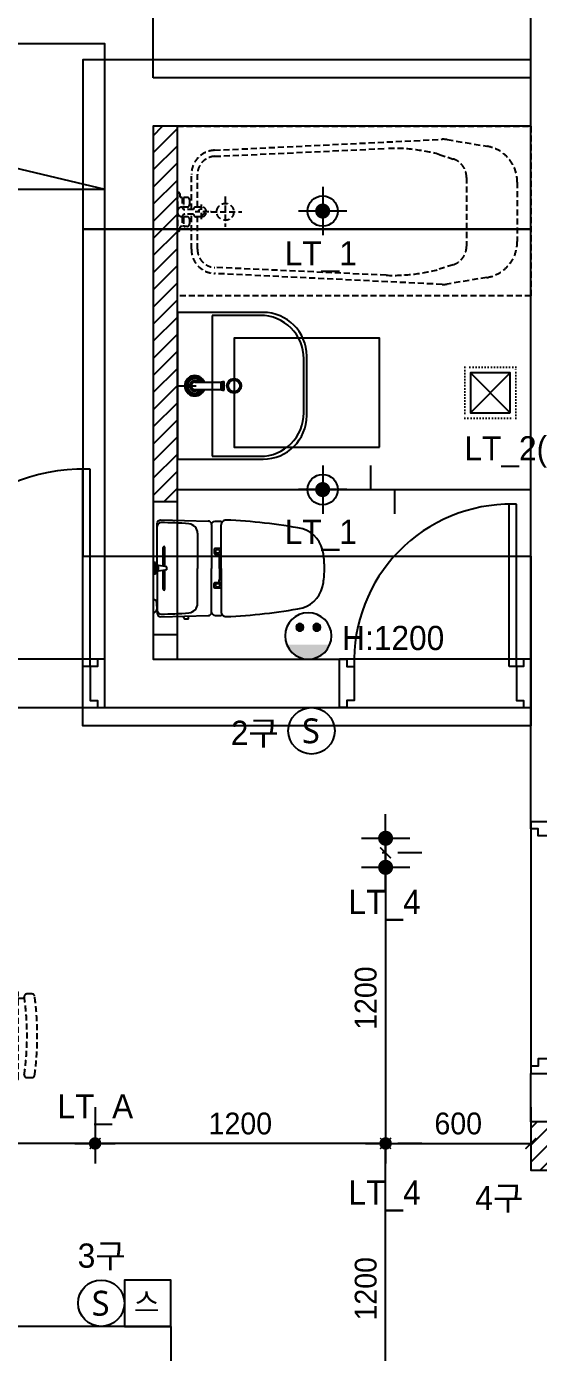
# Model space of a CAD drawing. Header units: inches. Extents: x 69359 to 144970, y -4972 to 56514.
# Drawn here: x 105525 to 107640, y 29108 to 34583 of the extents above; entities that cross this region are included whole.
import ezdxf
from ezdxf.enums import TextEntityAlignment as Align

# ---------------------------------------------------------------- set-up
doc = ezdxf.new("R2010")
doc.units = ezdxf.units.IN
doc.header["$LTSCALE"] = 50
doc.header["$MEASUREMENT"] = 0
for name, pattern in [('DASHED', [0.75, 0.5, -0.25]), ('DOT', [0.25, 0, -0.25]), ('HIDDEN', [0.375, 0.25, -0.125])]:
    doc.linetypes.add(name, pattern=pattern)
for name, color, linetype in [('02-WAL', 2, 'Continuous'), ('03-WAL NEW', 3, 'Continuous'), ('06-FUR', 6, 'Continuous'), ('06-LIGHT', 4, 'Continuous'), ('07-DIM', 5, 'Continuous'), ('07-DIM WAL', 5, 'Continuous'), ('3.기호.계단선', 30, 'Continuous'), ('CO-BATH', 6, 'Continuous'), ('fin', 5, 'Continuous'), ('FUR', 8, 'DASHED'), ('HL', 6, 'HIDDEN'), ('RC-LIGHT', 7, 'Continuous'), ('도면층4', 4, 'Continuous'), ('도면층5', 5, 'Continuous'), ('설비', 7, 'Continuous')]:
    doc.layers.add(name, color=color, linetype=linetype)
doc.styles.get("Standard").update_dxf_attribs({"font": 'txt.shx', "bigfont": 'whgtxt.shx'})
doc.styles.add('YOURNAME', font='HY울릉도M.TTF')
doc.styles.add('코레일둥고', font='Korail_Round_Gothic_Medium.ttf')
doc.dimstyles.new('YOURNAME-50', dxfattribs={"dimscale": 50, "dimtxt": 1.8, "dimasz": 0.9, "dimexe": 1, "dimexo": 3, "dimgap": 0.7, "dimtad": 1, "dimdec": 0, "dimzin": 0, "dimdsep": 46, "dimtxsty": 'YOURNAME', "dimblk": 'ARCHTICK', "dimcen": 0, "dimclrd": 1, "dimclre": 1, "dimclrt": 7, "dimadec": 0, "dimazin": 0, "dimtfac": 1, "dimtdec": 0, "dimtix": 1, "dimtmove": 2, "dimatfit": 3, "dimldrblk": 'ARCHTICK', "dimfxl": 1, "dimtolj": 1, "dimtzin": 0, "dimarcsym": 0})

# ---------------------------------------------------------------- blocks, each defined once
blk = doc.blocks.new('flll')
at = {"layer": '02-WAL'}
for p, q in [((122772.3, 33643.2), (122772.3, 33983.2)), ((124332.3, 33643.2), (124332.3, 33983.2)), ((122572.3, 33783.2), (120050.3, 33783.2)), ((122572.3, 31043.2), (122572.3, 33783.2)), ((124332.3, 33643.2), (122772.3, 33643.2)), ((124332.3, 33443.2), (122772.3, 33443.2)), ((122772.3, 33443.2), (122772.3, 31243.2)), ((124332.3, 30573.2), (124332.3, 33443.2)), ((122772.3, 31243.2), (123542.3, 31243.2)), ((123542.3, 31043.2), (123542.3, 31243.2)), ((122572.3, 31043.2), (123542.3, 31043.2)), ((124332.3, 30573.2), (124532.3, 30573.2)), ((122845.3, 28488.2), (118430.3, 28488.2)), ((122845.3, 28488.2), (122845.3, 28318.2))]:
    blk.add_line(p, q, dxfattribs=at)
for points in [[(124332.3, 29533.2), (127932.3, 29533.2), (127932.3, 30070.7)], [(127810.3, 28418.2), (127810.3, 29333.2), (124332.3, 29333.2), (124332.3, 29533.2)]]:
    blk.add_lwpolyline(points, dxfattribs=at)
at = {"layer": '도면층4'}
for p, q in [((122482.3, 31213.2), (122482.3, 32028.2)), ((122512.3, 32028.2), (122482.3, 32028.2)), ((122512.3, 31213.2), (122512.3, 32028.2)), ((124242.3, 31213.2), (124242.3, 31883.2)), ((124272.3, 31883.2), (124242.3, 31883.2)), ((124272.3, 31213.2), (124272.3, 31883.2)), ((122572.3, 31243.2), (121637.3, 31243.2)), ((122512.3, 31213.2), (122482.3, 31213.2)), ((124332.3, 31243.2), (123542.3, 31243.2)), ((124272.3, 31213.2), (124242.3, 31213.2)), ((121637.3, 31043.2), (122572.3, 31043.2)), ((123542.3, 31043.2), (124332.3, 31043.2)), ((124332.3, 30573.2), (124332.3, 29533.2))]:
    blk.add_line(p, q, dxfattribs=at)
for points in [[(122572.3, 31243.2), (122542.3, 31243.2), (122542.3, 31213.2), (122512.3, 31213.2), (122512.3, 31073.2), (122542.3, 31073.2), (122542.3, 31043.2), (122572.3, 31043.2), (122572.3, 31243.2)], [(123542.3, 31243.2), (123572.3, 31243.2), (123572.3, 31213.2), (123602.3, 31213.2), (123602.3, 31073.2), (123572.3, 31073.2), (123572.3, 31043.2), (123542.3, 31043.2), (123542.3, 31243.2)], [(124332.3, 31243.2), (124302.3, 31243.2), (124302.3, 31213.2), (124272.3, 31213.2), (124272.3, 31073.2), (124302.3, 31073.2), (124302.3, 31043.2), (124332.3, 31043.2), (124332.3, 31243.2)], [(124532.3, 30573.2), (124532.3, 30543.2), (124502.3, 30543.2), (124502.3, 30513.2), (124362.3, 30513.2), (124362.3, 30543.2), (124332.3, 30543.2), (124332.3, 30573.2), (124532.3, 30573.2)], [(124532.3, 29533.2), (124532.3, 29563.2), (124502.3, 29563.2), (124502.3, 29593.2), (124362.3, 29593.2), (124362.3, 29563.2), (124332.3, 29563.2), (124332.3, 29533.2), (124532.3, 29533.2)]]:
    blk.add_lwpolyline(points, dxfattribs=at)
at = {"layer": '도면층5'}
for centre, radius, start, end in [((122489.9, 31235.3), 792.9, 89.4505, 181.5988), ((124249.9, 31235.3), 648, 89.3276, 181.9513)]:
    blk.add_arc(centre, radius, start, end, dxfattribs=at)
blk = doc.blocks.new('ggetg')
at = {"layer": 'FUR'}
blk.add_line((-181607.8, -178117.2), (-181607.8, -178142.9), dxfattribs=at)
for points in [[(-181587.3, -178117.2, 0.399285), (-181577.3, -178107.8), (-181561, -177790.3, 0.429301), (-181620.9, -177727.2), (-181904.6, -177727.2, 0.429301), (-181964.5, -177790.3), (-181948.2, -178107.8, 0.399285), (-181938.3, -178117.2)], [(-181923.9, -178142, 0.455835), (-181935.3, -178151.9), (-181935.3, -178174.5, 0.37479), (-181926.7, -178184.4, 0.068331), (-181598.8, -178184.4, 0.37479), (-181590.2, -178174.5), (-181590.2, -178151.9, 0.455835), (-181601.6, -178142, -0.070108)]]:
    blk.add_lwpolyline(points, format="xyb", close=True, dxfattribs=at)
blk = doc.blocks.new('fffer')
at = {"layer": '03-WAL NEW'}
h = blk.add_hatch(dxfattribs=at)
h.set_pattern_fill('_USER', color=8, scale=50, angle=45, pattern_type=0)
h.set_pattern_definition([(45, (21500, -4e-12), (-35.35534, 35.35534), [])])
h.paths.add_polyline_path([(106148.3, 34170.5), (106048.3, 34170.5), (106048.3, 32620.5), (106148.3, 32620.5)])
h = blk.add_hatch(dxfattribs=at)
h.set_pattern_fill('_USER', color=8, scale=50, angle=45, pattern_type=0)
h.set_pattern_definition([(45, (21500, 0), (-35.35534, 35.35534), [])])
h.paths.add_polyline_path([(108847.3, 29960.5), (109847.3, 29960.5), (109847.3, 29860.5), (111086.3, 29860.5), (111086.3, 30060.5), (107608.3, 30060.5), (107608.3, 29860.5), (108847.3, 29860.5)])
at = {"color": 8}
blk.add_line((106148.3, 33099.1), (106226.3, 33099.1), dxfattribs=at)
at = {"layer": '03-WAL NEW'}
for p, q in [((106148.3, 32670.5), (107608.3, 32670.5)), ((106148.3, 32620.5), (106048.3, 32620.5)), ((106148.3, 32070.5), (106048.3, 32070.5))]:
    blk.add_line(p, q, dxfattribs=at)
blk.add_lwpolyline([(106148.3, 34170.5), (106048.3, 34170.5), (106048.3, 31970.5), (106148.3, 31970.5)], close=True, dxfattribs=at)
for points in [[(106945.5, 32770.5), (106945.5, 32670.5), (107045.5, 32670.5), (107045.5, 32570.5)], [(107608.3, 30060.5), (107608.3, 29860.5), (111086.3, 29860.5), (111086.3, 30060.5), (107608.3, 30060.5)]]:
    blk.add_lwpolyline(points, dxfattribs=at)
at = {"layer": '06-FUR', "color": 8}
blk.add_lwpolyline([(103326.3, 34510.5), (103326.3, 33910.5), (105848.3, 33910.5), (105848.3, 34510.5), (103326.3, 34510.5), (105848.3, 33910.5)], dxfattribs=at)
at = {"layer": 'CO-BATH', "color": 8}
for p, q in [((106502.3, 33402.1), (106148.3, 33402.1)), ((106148.3, 33402.1), (106148.3, 32796.1)), ((106490.3, 33390.1), (106292.3, 33390.1)), ((106292.3, 33390.1), (106292.3, 32808.1)), ((106670.3, 32988.1), (106670.3, 33210.1)), ((106682.3, 32976.1), (106682.3, 33222.1)), ((106220.3, 33114.1), (106328.9, 33114.1)), ((106220.3, 33084.1), (106328.9, 33084.1)), ((106328.9, 33115.3), (106334.9, 33115.3)), ((106328.9, 33082.9), (106328.9, 33115.3)), ((106328.9, 33082.9), (106334.9, 33082.9)), ((106334.9, 33116.5), (106340.9, 33116.5)), ((106334.9, 33081.7), (106334.9, 33116.5)), ((106334.9, 33081.7), (106340.9, 33081.7)), ((106340.9, 33081.7), (106340.9, 33116.5)), ((106148.3, 32796.1), (106502.3, 32796.1)), ((106292.3, 32808.1), (106490.3, 32808.1))]:
    blk.add_line(p, q, dxfattribs=at)
for radius in [30, 24]:
    blk.add_circle((106382.3, 33099.1), radius, dxfattribs=at)
for centre, radius, start, end in [((106502.3, 33222.1), 180, 0, 90), ((106490.3, 33210.1), 180, 0, 90), ((106220.3, 33099.1), 42, 20.9248, 339.0751), ((106220.3, 33099.1), 36, 24.6243, 335.3757), ((106220.3, 33099.1), 30, 30, 330), ((106220.3, 33099.1), 21.6, 43.9829, 316.017), ((106220.3, 33099.1), 15, 90, 270), ((106490.3, 32988.1), 180, 270, 0), ((106502.3, 32976.1), 180, 270, 0)]:
    blk.add_arc(centre, radius, start, end, dxfattribs=at)
at = {"layer": 'fin', "color": 8}
for p, q in [((106289.7, 32525.9), (106289.7, 32345.5)), ((106328.9, 32345.5), (106328.9, 32524.8)), ((106064.7, 32353.5), (106064.7, 32518.1)), ((106231.9, 32490.8), (106231.9, 32345.5)), ((106064.7, 32337.6), (106064.7, 32172.9)), ((106231.9, 32200.3), (106231.9, 32345.5)), ((106289.7, 32165.2), (106289.7, 32345.5)), ((106328.9, 32345.5), (106328.9, 32166.3)), ((106063.3, 32189.8), (106063.3, 32202.3)), ((106063.3, 32189.8), (106063.3, 32177.3))]:
    blk.add_line(p, q, dxfattribs=at)
for points in [[(106064.7, 32518.1), (106064.7, 32530.5, -0.421209), (106080, 32545.5), (106275, 32540.9, -0.001659)], [(106289.7, 32525.9, -0.371724), (106304.4, 32540.3, -0.003515), (106335.3, 32539.5, -0.320541)], [(106064.7, 32172.9), (106064.7, 32160.5, 0.421209), (106080, 32145.5), (106275, 32150.2, 0.001659)], [(106289.7, 32165.2, 0.371724), (106304.4, 32150.8, 0.003515), (106335.3, 32151.6, 0.320541)]]:
    blk.add_lwpolyline(points, format="xyb", dxfattribs=at)
for centre, radius, start, end in [((106080.7, 32518.1), 16, 90.6884, 180), ((106092.5, 31534.2), 1000, 84.0563, 90.6884), ((106191.9, 32489), 40, 2.4871, 84.0563), ((106274.7, 32525.9), 15, 0, 88.6349), ((106348.9, 32524.8), 20, 87.6667, 180), ((106259.9, 30340.7), 2205.9, 79.3919, 87.6667), ((106626.6, 32389.8), 125.5, 6.5759, 71.7036), ((106349.7, 32345.5), 405.9, 0, 8.3007), ((106349.7, 32345.5), 405.9, 351.6993, 0), ((106626.6, 32301.3), 125.5, 288.2964, 353.4241), ((106048.3, 32202.3), 15, 0, 90), ((106191.9, 32202), 40, 275.9437, 357.5129), ((106048.3, 32177.3), 15, 270, 0), ((106080.7, 32172.9), 16, 180, 269.3116), ((106092.5, 33156.9), 1000, 269.3116, 275.9437), ((106274.7, 32165.2), 15, 271.3651, 0), ((106348.9, 32166.3), 20, 180, 272.3333), ((106259.9, 34350.3), 2205.9, 272.3333, 280.6081)]:
    blk.add_arc(centre, radius, start, end, dxfattribs=at)
at = {"layer": 'FUR'}
for p, q in [((106153.3, 33897.3), (106148.3, 33897.3)), ((106148.3, 33897.3), (106148.3, 33737.3)), ((106158.3, 33892.3), (106158.3, 33882.3)), ((106168.3, 33877.3), (106163.3, 33877.3)), ((106168.3, 33877.3), (106168.3, 33837.3)), ((106173.3, 33872.3), (106173.3, 33842.3)), ((106188.3, 33877.3), (106178.3, 33877.3)), ((106188.3, 33837.3), (106178.3, 33837.3)), ((106198.3, 33867.3), (106198.3, 33847.3)), ((106248.3, 33837.3), (106224.2, 33837.3)), ((106248.3, 33787.8), (106248.3, 33848.3)), ((106345.9, 33881.4), (106345.9, 33755.8)), ((106168.3, 33797.3), (106168.3, 33757.3)), ((106173.3, 33792.3), (106173.3, 33762.3)), ((106215.2, 33827.3), (106178.3, 33827.3)), ((106215.2, 33807.3), (106178.3, 33807.3)), ((106188.3, 33797.3), (106178.3, 33797.3)), ((106198.3, 33787.3), (106198.3, 33767.3)), ((106215.2, 33828.3), (106215.2, 33827.3)), ((106215.2, 33807.3), (106215.2, 33807.3)), ((106278.3, 33817.3), (106221, 33817.3)), ((106248.3, 33797.3), (106225.2, 33797.3)), ((106268.3, 33817.3), (106268.3, 33817.3)), ((106287.5, 33817.3), (106284.8, 33817.3)), ((106287.5, 33817.3), (106413.8, 33817.3)), ((106153.3, 33737.3), (106148.3, 33737.3)), ((106158.3, 33752.3), (106158.3, 33742.3)), ((106168.3, 33757.3), (106163.3, 33757.3)), ((106188.3, 33757.3), (106178.3, 33757.3))]:
    blk.add_line(p, q, dxfattribs=at)
blk.add_lwpolyline([(106148.3, 34170.5), (107608.3, 34170.5), (107608.3, 33470.5), (106148.3, 33470.5), (106148.3, 34170.5)], dxfattribs=at)
for points in [[(106205.9, 33827.3), (106205.9, 33971.7, -0.400971), (106301.4, 34071.6), (107241.6, 34116.8, -0.052692), (107262.6, 34115.5), (107426.8, 34088.2, -0.366629), (107552.2, 33940.2), (107552.2, 33694.3, -0.366629), (107426.8, 33546.4), (107262.6, 33519, -0.052692), (107241.6, 33517.8), (106301.4, 33562.9, -0.400971), (106205.9, 33662.8), (106205.9, 33807.3)], [(106230.9, 33837.3), (106230.9, 33971.7, -0.400971), (106302.5, 34046.6), (107010.9, 34079, -0.074752), (107230, 34054.4), (107287.7, 34035.4, -0.323797), (107342.7, 33959.4), (107342.7, 33675.2, -0.323797), (107287.7, 33599.2), (107230, 33580.2, -0.074752), (107010.9, 33555.6), (106302.5, 33587.9, -0.400971), (106230.9, 33662.8), (106230.9, 33797.3)]]:
    blk.add_lwpolyline(points, format="xyb", dxfattribs=at)
for centre, radius in [((106345.9, 33817.3), 35), ((106248.3, 33817.3), 12.9)]:
    blk.add_circle(centre, radius, dxfattribs=at)
for centre, radius, start, end in [((106153.3, 33892.3), 5, 0, 90), ((106168.3, 33817.3), 20, 90, 270), ((106163.3, 33882.3), 5, 180, 270), ((106178.3, 33837.3), 10, 180, 270), ((106178.3, 33872.3), 5, 90, 180), ((106178.3, 33842.3), 5, 180, 270), ((106188.3, 33867.3), 10, 0, 90), ((106188.3, 33847.3), 10, 270, 0), ((106224.2, 33828.3), 9, 90, 180), ((106248.3, 33817.3), 20, 0, 90), ((106178.3, 33797.3), 10, 90, 180), ((106178.3, 33792.3), 5, 90, 180), ((106188.3, 33787.3), 10, 0, 90), ((106225.2, 33807.3), 10, 180, 270), ((106248.3, 33817.3), 20, 270, 0), ((106153.3, 33742.3), 5, 270, 0), ((106163.3, 33752.3), 5, 90, 180), ((106178.3, 33762.3), 5, 180, 270), ((106188.3, 33767.3), 10, 270, 0)]:
    blk.add_arc(centre, radius, start, end, dxfattribs=at)
at = {"layer": 'HL', "color": 8, "linetype": 'Continuous'}
for p, q in [((106089.3, 32354), (106089.3, 32432)), ((106096.3, 32353), (106096.3, 32432)), ((106058.3, 32369.5), (106048.3, 32369.5)), ((106058.3, 32321.5), (106058.3, 32369.5)), ((106063, 32352.5), (106058.3, 32357.9)), ((106070, 32356.9), (106063, 32352.5)), ((106104.4, 32351.5), (106070, 32356.9)), ((106070, 32334.2), (106070, 32356.9)), ((106321.9, 32345.5), (106321.9, 32391.9)), ((106058.3, 32321.5), (106048.3, 32321.5)), ((106063, 32338.6), (106058.3, 32333.2)), ((106063, 32338.6), (106063, 32352.5)), ((106070, 32334.2), (106063, 32338.6)), ((106104.4, 32339.5), (106070, 32334.2)), ((106089.3, 32259), (106089.3, 32337)), ((106096.3, 32259), (106096.3, 32338.1)), ((106104.4, 32339.5), (106104.4, 32351.5)), ((106321.9, 32345.5), (106321.9, 32299.2)), ((106174.6, 32140.6), (106174.6, 32147.8)), ((106178.6, 32136.6), (106190.8, 32136.6)), ((106194.8, 32140.6), (106194.8, 32148.3))]:
    blk.add_line(p, q, dxfattribs=at)
for points in [[(106328.9, 32428.1), (106304.7, 32428.1, 0.414214), (106300.7, 32424.1), (106300.7, 32407.6, 0.414214), (106304.7, 32403.6), (106320.3, 32403.6), (106328.9, 32403.6)], [(106320.3, 32403.6), (106320.3, 32393.9, 0.414214), (106322.3, 32391.9), (106328.9, 32391.9)], [(106328.9, 32263), (106304.7, 32263, -0.414214), (106300.7, 32267), (106300.7, 32283.4, -0.414214), (106304.7, 32287.4), (106320.3, 32287.4), (106328.9, 32287.4)], [(106320.3, 32287.4), (106320.3, 32297.2, -0.414214), (106322.3, 32299.2), (106328.9, 32299.2)]]:
    blk.add_lwpolyline(points, format="xyb", dxfattribs=at)
for centre in [(106314.7, 32415.5), (106314.7, 32275.5)]:
    blk.add_circle(centre, 8, dxfattribs=at)
for centre, radius, start, end in [((106092.8, 32432), 3.5, 0, 180), ((106092.8, 32259), 3.5, 180, 0), ((106178.6, 32140.6), 4, 180, 270), ((106190.8, 32140.6), 4, 270, 0)]:
    blk.add_arc(centre, radius, start, end, dxfattribs=at)
at = {"color": 8}
blk.add_blockref('flll', (-16724, 727.3), dxfattribs=at)
at = {"layer": 'FUR', "rotation": 89.99999999999999}
blk.add_blockref('ggetg', (-72626, 212178.3), dxfattribs=at)
blk = doc.blocks.new('hallogen')
h = blk.add_hatch(color=256)
h.dxf.hatch_style = 1
edge = h.paths.add_edge_path()
edge.add_arc((48591.7, 60854.3), 31.2, 0, 360, ccw=False)
at = {"color": 1, "linetype": 'Continuous'}
for p, q in [((48591.7, 60954.3), (48591.7, 60754.3)), ((48691.7, 60854.3), (48491.7, 60854.3))]:
    blk.add_line(p, q, dxfattribs=at)
at = {"color": 4, "linetype": 'Continuous'}
blk.add_circle((48591.7, 60854.3), 62.5, dxfattribs=at)
blk = doc.blocks.new('2DLSCL')
h = blk.add_hatch(color=256)
h.dxf.hatch_style = 1
edge = h.paths.add_edge_path()
edge.add_arc((36127.3, 44397.2), 26, 0, 360, ccw=False)
h = blk.add_hatch(color=256)
h.dxf.hatch_style = 1
edge = h.paths.add_edge_path()
edge.add_arc((36227.3, 44397.2), 26, 0, 360, ccw=False)
at = {"color": 1, "linetype": 'Continuous'}
for p, q in [((36127.3, 44480.5), (36127.3, 44313.9)), ((36227.3, 44480.5), (36227.3, 44313.9)), ((36210.6, 44397.2), (36044, 44397.2)), ((36310.6, 44397.2), (36144, 44397.2))]:
    blk.add_line(p, q, dxfattribs=at)
blk.add_lwpolyline([(36127.3, 44397.2), (36227.3, 44397.2), (36177.3, 44397.2), (36177.3, 44408.9)], dxfattribs=at)
blk = doc.blocks.new('fffdad')
h = blk.add_hatch(color=256)
h.dxf.hatch_style = 1
edge = h.paths.add_edge_path()
edge.add_arc((39399.3, 38618.2), 26, 90, 450, ccw=False)
at = {"color": 1, "linetype": 'Continuous'}
for p, q in [((39399.3, 38701.6), (39399.3, 38534.9)), ((39316, 38618.2), (39482.6, 38618.2))]:
    blk.add_line(p, q, dxfattribs=at)
blk = doc.blocks.new('_ArchTick')
at = {"color": 0, "linetype": 'ByBlock', "const_width": 0.15}
blk.add_lwpolyline([(-0.5, -0.5), (0.5, 0.5)], dxfattribs=at)
blk = doc.blocks.new('*D112')
at = {"layer": '07-DIM', "color": 1, "lineweight": -2, "transparency": 16777216}
for p, q in [((107008.3, 28771), (107008.3, 29971)), ((107158.3, 29971), (107058.3, 29971)), ((107158.3, 28771), (107058.3, 28771))]:
    blk.add_line(p, q, dxfattribs=at)
at = {"layer": 'Defpoints', "color": 0, "transparency": 16777216}
for p in [(107008.3, 29971), (107008.3, 29971), (107008.3, 28771)]:
    blk.add_point(p, dxfattribs=at)
at = {"layer": '07-DIM', "color": 1, "lineweight": -2, "transparency": 16777216, "xscale": 45, "yscale": 45, "zscale": 45}
for p, rotation in [((107008.3, 29971), 90), ((107008.3, 28771), 270)]:
    blk.add_blockref('_ArchTick', p, dxfattribs=dict(at, rotation=rotation))
at = {"layer": '07-DIM', "color": 7, "transparency": 16777216, "insert": (106926.5, 29371), "char_height": 90, "attachment_point": 5, "rotation": 90, "style": 'YOURNAME'}
blk.add_mtext('\\A1;1200', dxfattribs=at)
blk = doc.blocks.new('*D113')
at = {"layer": '07-DIM', "color": 1, "lineweight": -2, "transparency": 16777216}
for p, q in [((107008.3, 31171), (107008.3, 29971)), ((107158.3, 31171), (107058.3, 31171)), ((107158.3, 29971), (107058.3, 29971))]:
    blk.add_line(p, q, dxfattribs=at)
at = {"layer": 'Defpoints', "color": 0, "transparency": 16777216}
for p in [(107008.3, 31171), (107008.3, 29971), (107008.3, 29971)]:
    blk.add_point(p, dxfattribs=at)
at = {"layer": '07-DIM', "color": 1, "lineweight": -2, "transparency": 16777216, "xscale": 45, "yscale": 45, "zscale": 45}
for p, rotation in [((107008.3, 31171), 90), ((107008.3, 29971), 270)]:
    blk.add_blockref('_ArchTick', p, dxfattribs=dict(at, rotation=rotation))
at = {"layer": '07-DIM', "color": 7, "transparency": 16777216, "insert": (106926.5, 30571), "char_height": 90, "attachment_point": 5, "rotation": 90, "style": 'YOURNAME'}
blk.add_mtext('\\A1;1200', dxfattribs=at)
blk = doc.blocks.new('*D115')
at = {"layer": '07-DIM', "color": 1, "lineweight": -2, "transparency": 16777216}
for p, q in [((105808.3, 30121), (105808.3, 30021)), ((107008.3, 29971), (105808.3, 29971)), ((107008.3, 29821), (107008.3, 29921))]:
    blk.add_line(p, q, dxfattribs=at)
at = {"layer": 'Defpoints', "color": 0, "transparency": 16777216}
for p in [(105808.3, 29971), (105808.3, 29971), (107008.3, 29971)]:
    blk.add_point(p, dxfattribs=at)
at = {"layer": '07-DIM', "color": 1, "lineweight": -2, "transparency": 16777216, "xscale": 45, "yscale": 45, "zscale": 45, "rotation": 180}
blk.add_blockref('_ArchTick', (105808.3, 29971), dxfattribs=at)
at = {"layer": '07-DIM', "color": 1, "lineweight": -2, "transparency": 16777216, "xscale": 45, "yscale": 45, "zscale": 45}
blk.add_blockref('_ArchTick', (107008.3, 29971), dxfattribs=at)
at = {"layer": '07-DIM', "color": 7, "transparency": 16777216, "insert": (106408.3, 30052.8), "char_height": 90, "attachment_point": 5, "style": 'YOURNAME'}
blk.add_mtext('\\A1;1200', dxfattribs=at)
blk = doc.blocks.new('*D116')
at = {"layer": '07-DIM', "color": 1, "lineweight": -2, "transparency": 16777216}
for p, q in [((104608.3, 30121), (104608.3, 30021)), ((105808.3, 30121), (105808.3, 30021)), ((105808.3, 29971), (104608.3, 29971))]:
    blk.add_line(p, q, dxfattribs=at)
at = {"layer": 'Defpoints', "color": 0, "transparency": 16777216}
for p in [(104608.3, 29971), (104608.3, 29971), (105808.3, 29971)]:
    blk.add_point(p, dxfattribs=at)
at = {"layer": '07-DIM', "color": 1, "lineweight": -2, "transparency": 16777216, "xscale": 45, "yscale": 45, "zscale": 45, "rotation": 180}
blk.add_blockref('_ArchTick', (104608.3, 29971), dxfattribs=at)
at = {"layer": '07-DIM', "color": 1, "lineweight": -2, "transparency": 16777216, "xscale": 45, "yscale": 45, "zscale": 45}
blk.add_blockref('_ArchTick', (105808.3, 29971), dxfattribs=at)
at = {"layer": '07-DIM', "color": 7, "transparency": 16777216, "insert": (105208.3, 30052.8), "char_height": 90, "attachment_point": 5, "style": 'YOURNAME'}
blk.add_mtext('\\A1;1200', dxfattribs=at)
blk = doc.blocks.new('egoo')
at = {"layer": '설비'}
h = blk.add_hatch(color=140, dxfattribs=at)
edge = h.paths.add_edge_path()
edge.add_arc((1015645.3, 443433.7), 22.3, 0, 360)
h = blk.add_hatch(color=140, dxfattribs=at)
edge = h.paths.add_edge_path()
edge.add_arc((1015747.7, 443433.7), 22.3, 0, 360)
h = blk.add_hatch(color=140, dxfattribs=at)
edge = h.paths.add_edge_path()
edge.add_line((1015826.3, 443329.1), (1015566.6, 443329.1))
edge.add_ellipse((1015696.5, 443381.5), major_axis=(99, 99), ratio=1, start_angle=156.95778, end_angle=293.04222)
at = {"layer": '설비', "color": 140}
for centre, radius in [((1015696.5, 443381.5), 140), ((1015645.3, 443433.7), 22.3), ((1015747.7, 443433.7), 22.3)]:
    blk.add_circle(centre, radius, dxfattribs=at)
blk = doc.blocks.new('swich')
at = {"layer": '설비', "color": 140}
blk.add_circle((372828.6, -86554.1), 84, dxfattribs=at)
at = {"layer": '설비', "color": 140, "insert": (372858.7, -86509.1), "char_height": 90, "attachment_point": 3}
blk.add_mtext_dynamic_manual_height_columns('{\\fMalgun Gothic|b0|i0|c129|p50;S}', width=143.497, gutter_width=1, heights=[0], dxfattribs=at)
blk = doc.blocks.new('*D272')
at = {"layer": '07-DIM WAL', "color": 1, "lineweight": -2, "transparency": 16777216}
for p, q in [((107008.3, 30121), (107008.3, 30021)), ((107608.3, 30121), (107608.3, 30021)), ((107008.3, 29971), (107608.3, 29971))]:
    blk.add_line(p, q, dxfattribs=at)
at = {"layer": 'Defpoints', "color": 0, "transparency": 16777216}
for p in [(107008.3, 29971), (107608.3, 29971), (107608.3, 29971)]:
    blk.add_point(p, dxfattribs=at)
at = {"layer": '07-DIM WAL', "color": 1, "lineweight": -2, "transparency": 16777216, "xscale": 45, "yscale": 45, "zscale": 45, "rotation": 180}
blk.add_blockref('_ArchTick', (107008.3, 29971), dxfattribs=at)
at = {"layer": '07-DIM WAL', "color": 1, "lineweight": -2, "transparency": 16777216, "xscale": 45, "yscale": 45, "zscale": 45}
blk.add_blockref('_ArchTick', (107608.3, 29971), dxfattribs=at)
at = {"layer": '07-DIM WAL', "color": 7, "transparency": 16777216, "insert": (107308.3, 30052.9), "char_height": 90, "attachment_point": 5, "style": 'YOURNAME'}
blk.add_mtext('\\A1;600', dxfattribs=at)

msp = doc.modelspace()

# ---------------------------------------------------------------- linework, layer by layer
at = {"layer": '3.기호.계단선'}
for p, q in [((107358.3, 33153), (107523.3, 32988)), ((107358.3, 32988), (107523.3, 33153))]:
    msp.add_line(p, q, dxfattribs=at)
for points in [[(107608.3, 33745.5), (107608.3, 34445.5), (105758.3, 34445.5), (105758.3, 33745.5)], [(107608.3, 32395.5), (107608.3, 33745.5), (105758.3, 33745.5), (105758.3, 32395.5)], [(106983.3, 32845.5), (106983.3, 33295.5), (106383.3, 33295.5), (106383.3, 32845.5)], [(107523.3, 32988), (107523.3, 33153), (107358.3, 33153), (107358.3, 32988)], [(107608.3, 32395.5), (107608.3, 31695.5), (105758.3, 31695.5), (105758.3, 32395.5)]]:
    msp.add_lwpolyline(points, close=True, dxfattribs=at)
at = {"layer": '3.기호.계단선', "color": 8, "linetype": 'DOT'}
msp.add_lwpolyline([(107545.8, 32965.5), (107545.8, 33175.5), (107335.8, 33175.5), (107335.8, 32965.5)], close=True, dxfattribs=at)
at = {"layer": 'RC-LIGHT', "color": 140}
msp.add_lwpolyline([(105929.6, 29215.5), (106121.3, 29215.5), (106121.3, 29407.2), (105929.6, 29407.2)], close=True, dxfattribs=at)

# ---------------------------------------------------------------- block references
at = {"layer": '06-FUR'}
msp.add_blockref('fffer', (0, 0), dxfattribs=at)
at = {"layer": '06-LIGHT'}
for name, p in [('hallogen', (58156.6, -27033.7)), ('hallogen', (58156.6, -28183.7)), ('fffdad', (66409, -8647.2)), ('fffdad', (67609, -8647.2))]:
    msp.add_blockref(name, p, dxfattribs=at)
at = {"layer": '06-LIGHT', "xscale": -1.2, "yscale": 1.2, "zscale": 1.2, "rotation": 90}
msp.add_blockref('2DLSCL', (160284.9, 74583.8), dxfattribs=at)
at = {"layer": 'RC-LIGHT', "color": 140, "xscale": -0.6845238224412213, "yscale": 0.6845238224412213, "zscale": 0.6845238224412213}
msp.add_blockref('egoo', (801957.3, -271438.8), dxfattribs=at)
at = {"layer": '설비', "color": 140, "xscale": 1.140873015873041, "yscale": 1.140873015873041, "zscale": 1.140873015873041}
for p in [(-318647.9, 130421.9), (-319516.4, 128058.6)]:
    msp.add_blockref('swich', p, dxfattribs=at)

# ---------------------------------------------------------------- texts
at = {"layer": 'RC-LIGHT', "color": 140, "style": '코레일둥고'}
msp.add_text('스', height=83.3, dxfattribs=at).set_placement((105969.3, 29357.2), align=Align.TOP_LEFT)
at = {"layer": '설비', "color": 30, "style": '코레일둥고'}
for s, p in [('LT_1', (106591.4, 33696.1)), ('LT_2(환풍기)', (107333.7, 32891.1)), ('LT_1', (106591.4, 32546.1)), ('LT_4', (106855.2, 31018.2)), ('LT_A', (105653.1, 30174.3)), ('LT_4', (106855.2, 29818.2))]:
    msp.add_text(s, height=100, dxfattribs=at).set_placement(p, align=Align.TOP_LEFT)
at = {"layer": '설비', "color": 140, "style": '코레일둥고'}
for s, p in [('H:1200', (106828.8, 32108)), ('2구', (106368.9, 31716.3)), ('4구', (107378.6, 29795.6)), ('3구', (105736.5, 29557.9))]:
    msp.add_text(s, height=100, dxfattribs=at).set_placement(p, align=Align.TOP_LEFT)

# ---------------------------------------------------------------- dimensions: what is measured, and where the dimension line sits
at = {"layer": '07-DIM'}
for p1, picture, middle in [((107008.3, 31171), '*D113', (106926.5, 30571)), ((107008.3, 28771), '*D112', (106926.5, 29371))]:
    dim = msp.add_linear_dim(base=(107008.3, 29971), p1=p1, p2=(107008.3, 29971), angle=90, dimstyle='YOURNAME-50', override={"dimfxl": 1.25, "dimarcsym": 2}, dxfattribs=at)
    dim.commit()
    dim.dimension.update_dxf_attribs({"geometry": picture, "text_midpoint": middle})
for base, p1, p2, picture, middle in [((104608.3, 29971), (105808.3, 29971), (104608.3, 29971), '*D116', (105208.3, 30052.8)), ((105808.3, 29971), (107008.3, 29971), (105808.3, 29971), '*D115', (106408.3, 30052.8))]:
    dim = msp.add_linear_dim(base=base, p1=p1, p2=p2, dimstyle='YOURNAME-50', override={"dimfxl": 1.25, "dimarcsym": 2}, dxfattribs=at)
    dim.commit()
    dim.dimension.update_dxf_attribs({"geometry": picture, "text_midpoint": middle})
at = {"layer": '07-DIM WAL'}
dim = msp.add_linear_dim(base=(107608.3, 29971), p1=(107008.3, 29971), p2=(107608.3, 29971), dimstyle='YOURNAME-50', dxfattribs=at)
dim.commit()
dim.dimension.update_dxf_attribs({"geometry": '*D272', "text_midpoint": (107308.3, 30052.9)})

doc.saveas('drawing.dxf')
